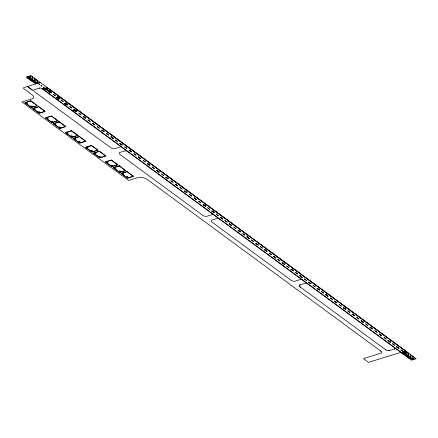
<?xml version="1.0" encoding="UTF-8"?>
<svg xmlns="http://www.w3.org/2000/svg" width="438" height="438" viewBox="0 0 438 438"><rect width="100%" height="100%" fill="white"/><g stroke="black" fill="none" stroke-linecap="round" stroke-linejoin="round"><path stroke-width="0.66" d="M389.705 350.471L388.824 350.712A2.814 1.347 18.8 0 1 385.993 350.006L299.795 286.671M39.163 88.169L39.601 88.038A2.152 1.029 18.8 0 1 42.004 88.602L42.481 88.947M35.418 83.757L40.11 82.306M40.351 82.486L23.898 87.573A1.763 0.843 18.8 0 0 23.997 88.843L32.209 94.882A5.278 2.524 18.8 0 1 32.505 98.681L21.9 101.955L128.657 180.429L138.162 177.489A6.97 3.334 18.8 0 1 147.606 179.7L381.022 351.276M39.568 88.049L34.564 89.593A3.115 1.495 18.8 0 0 34.733 91.838L110.699 147.672A3.115 1.495 18.8 0 0 114.92 148.663L120.187 147.026A1.796 0.86 18.8 0 0 120.335 146.221L120.258 146.122M42.661 89.018L47.205 87.611L406.721 351.873L402.177 353.28L401.558 352.968A2.152 1.029 18.8 0 0 399.735 352.689L368.484 362.346L363.392 358.607L381.427 353.028A3.099 1.484 18.8 0 0 381.164 351.402L380.419 350.833M46.943 89.434L47.348 89.615C45.18 88.618 48.24 90.502 46.149 89.626M48.01 91.142L50.184 92.736M48.366 91.033L50.485 92.642M48.799 90.896L50.923 92.511M49.116 90.797L51.284 92.396M56.387 97.417L58.506 99.026M56.54 97.367L58.665 98.977M56.852 97.269L59.026 98.868M57.285 97.137L59.409 98.753M57.537 97.061L59.71 98.654M57.915 96.94L60.033 98.555M65.027 103.291L67.145 104.901M65.459 103.154L67.633 104.753M65.771 103.061L67.895 104.671M73.984 109.878L76.108 111.487M74.367 109.757L76.546 111.356M74.734 109.648L76.858 111.257M57.997 120.784L51.958 122.651L45.448 117.866L51.492 115.999L65.864 126.566L59.825 128.433L53.316 123.653L59.36 121.786M83.083 116.541L85.202 118.156M83.466 116.42L85.64 118.019M92.298 123.324L94.422 124.934M92.736 123.188L94.86 124.797M77.986 135.473L71.942 137.34L65.437 132.561L71.476 130.694L85.853 141.255L79.809 143.127L73.305 138.342L79.344 136.475M101.572 130.141L103.697 131.75M102.01 130.004L104.184 131.603M110.863 136.957L112.982 138.572M111.247 136.837L113.42 138.435M119.711 143.467L121.83 145.077M120.143 143.33L122.317 144.929M128.986 150.283L131.11 151.898M129.424 150.152L131.548 151.762M138.189 157.05L140.308 158.66M138.622 156.913L140.795 158.512M147.327 163.763L149.495 165.361M147.759 163.626L149.884 165.241M156.563 170.596L158.737 172.194M165.602 177.253L167.825 178.835M166.09 177.1L168.214 178.715M175.249 184.288L177.423 185.882M175.682 184.152L177.806 185.761M184.447 191.045L186.572 192.654M184.831 190.924L187.004 192.523M193.99 198.058L196.114 199.668M194.428 197.921L196.547 199.536M202.964 204.65L205.137 206.249M212.162 210.963L214.286 212.578M213.848 212.715L211.674 211.116M220.276 217.385L222.449 218.984M220.714 217.248L222.832 218.863M229.063 223.84L231.182 225.455M229.446 223.719L231.62 225.318M237.856 230.355L240.029 231.954M238.338 230.207L240.511 231.801M246.769 236.854L248.943 238.453M247.202 236.717L249.326 238.332M255.732 243.446L257.905 245.045M256.17 243.309L258.294 244.924M264.492 249.89L266.66 251.483M264.924 249.753L267.049 251.368M273.416 256.444L275.535 258.059M273.799 256.323L275.973 257.922M282.012 262.811L284.185 264.41M282.494 262.663L284.618 264.273M290.837 269.255L293.011 270.854M291.275 269.124L293.4 270.733M299.592 275.737L301.766 277.336M300.074 275.584L302.247 277.183M308.418 282.225L310.591 283.819M308.905 282.072L311.079 283.671M299.669 285.072L305.417 283.298A2.152 1.029 18.8 0 1 307.241 283.578L307.284 283.594M316.997 288.483L319.121 290.093M317.38 288.363L319.559 289.956M325.472 294.703L327.597 296.318M325.91 294.571L328.035 296.181M334.402 301.284L336.526 302.893M334.84 301.147L337.014 302.746M343.168 307.722L345.292 309.332M343.606 307.585L345.779 309.184M352.01 314.216L354.183 315.809M352.442 314.079L354.566 315.694M360.912 320.819L363.086 322.417M361.399 320.671L363.573 322.269M369.82 327.361L371.988 328.96M370.302 327.208L372.426 328.823M379.144 334.172L381.263 335.782M379.527 334.052L381.701 335.65M387.865 340.572L389.99 342.188M388.303 340.441L390.428 342.051M396.45 346.885L398.575 348.495M396.883 346.748L399.007 348.363M388.982 350.696L394.687 348.933M411.162 359.948L415.854 358.498M394.419 349.009L394.742 348.905A1.796 0.86 18.8 0 0 394.474 347.684M300.353 284.864L299.521 285.165A2.776 1.33 18.8 0 0 299.625 286.501L300.534 287.213M27.572 76.727L30.118 77.416L29.85 76.026M27.167 77.696L32.423 79.103L31.859 76.245M29.62 79.497L34.876 80.91L34.312 78.046M31.886 81.161L37.137 82.574L36.578 79.711M403.321 352.924L405.867 353.608L405.593 352.218M402.916 353.888L408.167 355.3L407.608 352.437M405.369 355.689L410.62 357.101L410.061 354.238M407.636 357.353L412.886 358.766L412.328 355.908M27.085 76.88L30.742 77.871L30.331 75.873M27.758 78.128L33.042 79.563L32.45 76.677M30.211 79.93L35.494 81.364L34.903 78.479M32.478 81.594L37.761 83.028L37.17 80.149M402.834 353.072L406.491 354.063L406.081 352.07M403.507 354.32L408.791 355.755L408.2 352.869M405.96 356.127L411.244 357.561L410.652 354.676M408.227 357.791L413.51 359.226L412.919 356.34M46.855 89.763L45.941 89.511L46.477 89.905M127.004 151.088L127.042 151.11A2.152 1.029 18.8 0 0 125.18 150.814L120.012 152.408A3.115 1.495 18.8 0 0 120.187 154.647L202.641 215.255A3.143 1.506 18.8 0 0 206.895 216.252L212.145 214.62A1.796 0.86 18.8 0 0 212.293 213.815L212.216 213.717M219 218.699L218.962 218.682A2.152 1.029 18.8 0 0 217.138 218.409L211.97 220.002A3.115 1.495 18.8 0 0 212.145 222.241L290.936 280.156A3.115 1.495 18.8 0 0 295.163 281.147L300.43 279.515A1.796 0.86 18.8 0 0 300.577 278.705L300.501 278.606M35.659 83.937L26.362 77.104L31.054 75.654L416.1 358.678L411.408 360.129L42.043 88.624M385.347 349.551L385.747 349.852M46.461 89.434L47.474 89.73L47.173 89.363M47.682 90.54L47.709 90.376A0.602 0.29 18.8 0 0 47.496 90.184L47.019 90.135L47.682 90.54M48.328 90.365L47.457 89.987L48.328 90.365M38.681 83.631L39.59 84.375L38.681 83.631M40.991 85.333L41.9 86.078L40.991 85.333M32.538 90.223L27.38 86.494L32.538 90.223M43.274 87.02L44.189 87.764L43.274 87.02M47.211 87.775L42.979 89.084L402.172 353.116L406.409 351.807L47.211 87.775M43.384 89.051L44.254 89.691L43.384 89.051M43.718 88.952L44.588 89.587L43.718 88.952M44.046 88.848L44.911 89.489L44.046 88.848M44.375 88.75L45.245 89.385L44.375 88.75M44.709 88.646L45.574 89.281L44.709 88.646M45.032 88.542L45.902 89.182L45.032 88.542M45.508 88.399L46.373 89.034L45.508 88.399M45.82 88.301L46.685 88.941L45.82 88.301M46.138 88.202L47.008 88.843L46.138 88.202M46.466 88.104L47.337 88.739L46.466 88.104M46.806 88L47.671 88.635L46.806 88M47.129 87.896L47.999 88.536L47.129 87.896M48.185 91.088L50.354 92.686L48.185 91.088M48.64 90.945L50.813 92.544L48.64 90.945M48.952 90.852L51.126 92.445L48.952 90.852M30.857 100.833L24.813 102.7L31.322 107.485L37.367 105.618L30.857 100.833M26.105 102.454L25.097 102.766L26.192 103.565L27.2 103.258L26.105 102.454M30.846 100.986L26.236 102.41L27.474 103.319L26.335 103.675L30.063 106.412L31.202 106.062L32.439 106.971L37.049 105.547L30.846 100.986M53.168 94.269L55.341 95.867L53.168 94.269M56.234 97.46L58.407 99.059L56.234 97.46M56.694 97.318L58.867 98.917L56.694 97.318M57.132 97.181L59.305 98.78L57.132 97.181M57.438 97.088L59.606 98.687L57.438 97.088M57.75 96.995L59.924 98.588L57.75 96.995M31.213 106.204L30.206 106.516L31.301 107.321L32.308 107.009L31.213 106.204M38.725 106.615L32.686 108.487L39.19 113.267L45.234 111.4L38.725 106.615M33.972 108.235L32.965 108.547L34.06 109.352L35.067 109.04L33.972 108.235M38.714 106.768L34.104 108.197L35.341 109.106L34.202 109.456L37.931 112.199L39.07 111.843L40.307 112.752L44.917 111.329L38.714 106.768M61.008 100.034L63.181 101.627L61.008 100.034M64.671 103.401L66.844 105L64.671 103.401M64.84 103.346L67.014 104.945L64.84 103.346M65.278 103.171L67.452 104.77L65.278 103.171M65.612 103.111L67.781 104.709L65.612 103.111M39.081 111.991L38.073 112.303L39.168 113.103L40.176 112.796L39.081 111.991M69.784 106.483L71.958 108.082L69.784 106.483M46.74 117.619L45.733 117.931L46.828 118.736L47.835 118.424L46.74 117.619M51.481 116.152L46.871 117.576L48.109 118.484L46.97 118.84L50.698 121.578L51.837 121.227L53.069 122.136L57.679 120.713L51.481 116.152M73.633 109.987L75.807 111.586L73.633 109.987M73.803 109.933L75.977 111.531L73.803 109.933M74.274 109.785L76.447 111.383L74.274 109.785M74.569 109.697L76.743 111.296L74.569 109.697M51.848 121.375L50.841 121.682L51.93 122.487L52.938 122.175L51.848 121.375M78.856 113.152L81.03 114.751L78.856 113.152M54.608 123.401L53.6 123.713L54.695 124.518L55.703 124.206L54.608 123.401M59.349 121.939L54.739 123.363L55.976 124.272L54.838 124.622L58.566 127.365L59.705 127.009L60.937 127.918L65.547 126.494L59.349 121.939M83.351 116.459L85.525 118.052L83.351 116.459M59.716 127.157L58.708 127.469L59.798 128.274L60.805 127.962L59.716 127.157M88 119.875L90.173 121.474L88 119.875M92.571 123.237L94.75 124.835L92.571 123.237M66.724 132.309L65.716 132.621L66.811 133.426L67.819 133.114L66.724 132.309M71.465 130.847L66.855 132.271L68.093 133.179L66.954 133.53L70.682 136.273L71.821 135.917L73.058 136.826L77.668 135.402L71.465 130.847M97.137 126.593L99.311 128.192L97.137 126.593M71.832 136.065L70.825 136.377L71.92 137.182L72.927 136.87L71.832 136.065M74.591 138.096L73.584 138.403L74.679 139.207L75.686 138.895L74.591 138.096M79.333 136.629L74.723 138.052L75.96 138.961L74.821 139.311L78.55 142.054L79.689 141.704L80.926 142.613L85.536 141.184L79.333 136.629M101.846 130.053L104.02 131.652L101.846 130.053M106.401 133.398L108.575 134.997L106.401 133.398M79.7 141.846L78.692 142.158L79.787 142.963L80.795 142.651L79.7 141.846M111.126 136.875L113.305 138.474L111.126 136.875M91.547 145.443L85.509 147.31L92.013 152.096L98.057 150.229L91.547 145.443M86.795 147.064L85.788 147.376L86.883 148.181L87.89 147.869L86.795 147.064M91.537 145.597L86.927 147.026L88.164 147.929L87.025 148.285L90.754 151.022L91.892 150.672L93.13 151.581L97.74 150.157L91.537 145.597M115.495 140.083L117.669 141.682L115.495 140.083M91.903 150.82L90.896 151.126L91.991 151.931L92.998 151.619L91.903 150.82M119.979 143.379L122.153 144.978L119.979 143.379M99.415 151.23L93.376 153.097L99.88 157.877L105.925 156.01L99.415 151.23M94.668 152.846L93.661 153.158L94.75 153.962L95.758 153.65L94.668 152.846M99.404 151.384L94.794 152.807L96.031 153.716L94.893 154.066L98.621 156.809L99.76 156.454L100.997 157.362L105.607 155.939L99.404 151.384M124.638 146.807L126.812 148.4L124.638 146.807M99.771 156.601L98.764 156.913L99.859 157.718L100.866 157.406L99.771 156.601M129.259 150.201L131.433 151.8L129.259 150.201M111.383 160.023L105.339 161.89L111.849 166.675L117.888 164.808L111.383 160.023M106.631 161.644L105.624 161.956L106.719 162.755L107.726 162.443L106.631 161.644M111.372 160.177L106.763 161.6L108 162.509L106.861 162.859L110.59 165.602L111.728 165.252L112.96 166.161L117.57 164.737L111.372 160.177M133.875 153.596L136.054 155.194L133.875 153.596M138.457 156.963L140.631 158.561L138.457 156.963M111.739 165.394L110.732 165.706L111.827 166.511L112.829 166.199L111.739 165.394M119.251 165.805L113.207 167.677L119.716 172.457L125.755 170.59L119.251 165.805M114.499 167.425L113.491 167.738L114.586 168.542L115.594 168.23L114.499 167.425M119.24 165.958L114.63 167.387L115.867 168.291L114.729 168.646L118.457 171.384L119.596 171.034L120.833 171.942L125.438 170.519L119.24 165.958M143.144 160.407L145.317 162.005L143.144 160.407M119.607 171.181L118.599 171.493L119.694 172.293L120.702 171.981L119.607 171.181M147.595 163.681L149.769 165.279L147.595 163.681M127.058 171.548L121.019 173.415L127.524 178.2L133.568 176.328L127.058 171.548M122.306 173.163L121.299 173.475L122.394 174.28L123.401 173.968L122.306 173.163M127.047 171.701L122.437 173.125L123.675 174.034L122.536 174.384L126.264 177.127L127.403 176.777L128.641 177.68L133.251 176.257L127.047 171.701M152.183 167.053L154.362 168.652L152.183 167.053M127.414 176.919L126.407 177.231L127.502 178.036L128.509 177.724L127.414 176.919M156.875 170.497L159.049 172.096L156.875 170.497M157.05 170.448L159.224 172.041L157.05 170.448M161.578 173.957L163.752 175.556L161.578 173.957M165.925 177.149L168.099 178.748L165.925 177.149M170.787 180.724L172.961 182.323L170.787 180.724M175.518 184.201L177.691 185.8L175.518 184.201M179.969 187.475L182.148 189.074L179.969 187.475M184.71 190.963L186.884 192.561L184.71 190.963M189.468 194.461L191.641 196.06L189.468 194.461M194.253 197.976L196.427 199.575L194.253 197.976M198.715 201.256L200.889 202.849L198.715 201.256M203.227 204.568L205.4 206.167L203.227 204.568M203.402 204.519L205.575 206.112L203.402 204.519M207.628 207.804L209.802 209.402L207.628 207.804M211.992 211.017L214.171 212.616L211.992 211.017M216.164 214.083L218.338 215.682L216.164 214.083M220.544 217.303L222.718 218.901L220.544 217.303M224.951 220.538L227.125 222.137L224.951 220.538M229.326 223.758L231.499 225.356L229.326 223.758M233.782 227.032L235.956 228.631L233.782 227.032M238.168 230.257L240.347 231.855L238.168 230.257M242.69 233.58L244.864 235.179L242.69 233.58M247.032 236.772L249.206 238.371L247.032 236.772M251.379 239.964L253.553 241.562L251.379 239.964M256 243.364L258.174 244.962L256 243.364M260.276 246.506L262.45 248.105L260.276 246.506M264.76 249.802L266.934 251.401L264.76 249.802M269.348 253.175L271.522 254.768L269.348 253.175M273.684 256.361L275.858 257.96L273.684 256.361M277.818 259.4L279.991 260.999L277.818 259.4M282.329 262.712L284.503 264.311L282.329 262.712M286.709 265.937L288.883 267.53L286.709 265.937M291.111 269.173L293.285 270.772L291.111 269.173M295.546 272.431L297.72 274.029L295.546 272.431M299.92 275.644L302.094 277.243L299.92 275.644M304.311 278.875L306.485 280.468L304.311 278.875M308.735 282.127L310.909 283.725L308.735 282.127M313.039 285.286L315.212 286.885L313.039 285.286M317.265 288.396L319.439 289.994L317.265 288.396M321.525 291.527L323.698 293.126L321.525 291.527M325.735 294.621L327.909 296.219L325.735 294.621M330.307 297.982L332.48 299.581L330.307 297.982M334.676 301.196L336.855 302.795L334.676 301.196M339.149 304.481L341.328 306.08L339.149 304.481M343.441 307.635L345.615 309.233L343.441 307.635M347.821 310.86L349.995 312.453L347.821 310.86M352.278 314.128L354.451 315.727L352.278 314.128M356.767 317.43L358.941 319.028L356.767 317.43M361.24 320.72L363.414 322.319L361.24 320.72M365.62 323.939L367.794 325.538L365.62 323.939M370.137 327.263L372.316 328.861L370.137 327.263M374.89 330.756L377.063 332.349L374.89 330.756M379.423 334.084L381.597 335.683L379.423 334.084M384 337.446L386.174 339.045L384 337.446M388.139 340.49L390.313 342.089L388.139 340.49M392.486 343.688L394.66 345.286L392.486 343.688M396.719 346.797L398.892 348.396L396.719 346.797M400.836 349.825L403.009 351.424L400.836 349.825M401.558 352.322L402.423 352.962L401.558 352.322M401.892 352.218L402.757 352.858L401.892 352.218M402.215 352.119L403.08 352.76L402.215 352.119M402.544 352.015L403.414 352.656L402.544 352.015M402.878 351.917L403.743 352.552L402.878 351.917M403.206 351.813L404.071 352.453L403.206 351.813M403.677 351.665L404.548 352.305L403.677 351.665M403.989 351.572L404.86 352.207L403.989 351.572M404.307 351.473L405.177 352.108L404.307 351.473M404.635 351.369L405.506 352.01L404.635 351.369M404.975 351.265L405.845 351.906L404.975 351.265M405.303 351.166L406.168 351.802L405.303 351.166"/></g></svg>
